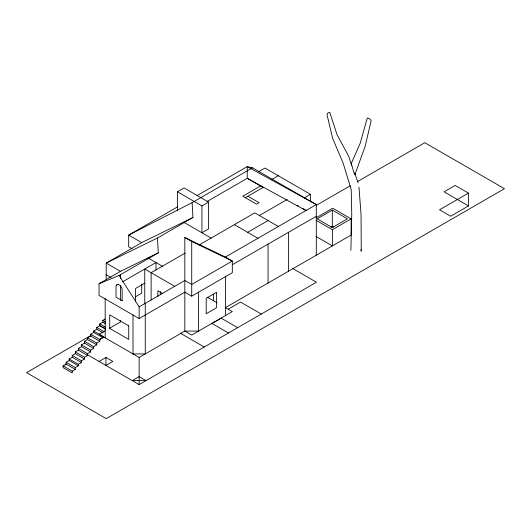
<?xml version="1.0" encoding="UTF-8"?>
<svg xmlns="http://www.w3.org/2000/svg" width="531" height="531" viewBox="0 0 531 531"><rect width="100%" height="100%" fill="white"/><g stroke="black" fill="none" stroke-linecap="round" stroke-linejoin="round"><path stroke-width="0.8" d="M351.164 163.734L360.197 143.277L367.246 118.068L369.536 118.765L371.202 120.444L365.169 146.257L354.914 174.633L353.812 172.495L351.615 164.444M350.878 250.267L351.748 214L351.223 189.587L343.112 163.024L332.598 138.279L327.01 114.616L327.946 112.93L329.764 112.373L337.039 134.668L348.734 156.346L351.655 165.241M65.054 365.268L66.123 364.027M177.427 191.777L184.065 187.947L208.57 202.092L208.57 228.934L201.933 232.77L201.933 205.928L177.427 191.777L177.427 210.834M177.427 206.937L128.668 235.094L128.668 246.769L132.113 248.76M196.988 195.647L247.247 166.628L252.457 167.823L316.303 204.581L316.303 255.172M192.122 202.65L192.945 217.504L141.684 242.607L128.668 235.094L192.122 202.65L252.457 167.823M207.037 201.521L247.247 178.31L306.221 210.721M258.604 171.752L264.989 168.068L310.429 194.3L310.429 201.753M201.933 205.928L208.57 202.092M141.684 242.607L106.2 263.097L106.2 279.744M157.461 237.994L158.278 252.849L120.497 271.348L106.2 263.097L157.461 237.994L192.945 217.504M260.847 185.784L242.78 196.218L256.566 204.176L259.115 202.703L247.884 196.218M271.991 179.352L278.264 175.728M245.335 197.691L263.077 187.45L247.247 178.31L247.247 166.628L316.303 204.581L225.423 257.05L184.828 237.516L184.828 331.078L139.135 357.463L99.051 334.318L105.178 330.786M225.423 257.05L232.312 261.033L232.312 272.708L191.724 296.145L184.828 292.169L139.135 318.547L99.051 295.409L99.051 283.727L120.497 271.348M99.051 283.727L119.09 275.47L158.278 252.849M116.316 285.439L118.406 284.238M122.634 281.795L155.981 262.54L155.981 269.994M185.279 252.995L151.129 272.708L151.129 300.068M199.344 244.877L254.78 212.871L278.616 226.637M259.374 215.526L287.198 199.457M144.751 283.176L135.558 288.479L135.558 301.688M304.137 197.937L310.429 194.3M135.299 296.889L141.684 293.198L141.684 284.092M247.632 232.326L268.055 220.538M105.403 328.968L99.748 325.702L99.748 323.937L102.815 322.164L102.815 320.359L105.211 318.972M103.12 332.877L96.755 329.2L96.755 327.435L99.815 325.662L105.477 328.928M93.688 330.972L102.881 336.276L102.881 337.749L93.688 332.446L93.688 330.972L96.755 329.2M90.628 334.211L99.815 339.521L99.815 341.327L90.628 336.023L90.628 334.211L93.688 332.446M139.135 318.547L139.135 306.872L184.828 280.487L191.724 284.463L232.312 261.033L191.724 241.499L184.828 237.516M91.133 335.36L26.55 372.643L106.2 418.627L504.45 188.697L424.8 142.713L357.35 181.655M316.449 205.271L350.175 185.804M87.562 337.789L96.755 343.092L96.755 344.865L87.562 339.561L87.562 337.789L90.628 336.023M84.502 341.327L93.688 346.63L93.688 348.402L84.502 343.092L84.502 341.327L87.562 339.561M109.359 328.37L120.497 321.939L120.497 320.286M81.435 344.865L90.628 350.168L90.628 351.94L81.435 346.63L81.435 344.865L84.502 343.092M78.376 348.402L87.562 353.706L87.562 355.478L78.376 350.168L78.376 348.402L81.435 346.63M75.309 351.94L84.502 357.244L84.502 359.016L75.309 353.706L75.309 351.94L78.376 350.168M99.377 339.435L103.651 336.973M72.249 355.478L81.435 360.781L81.435 362.554L72.249 357.244L72.249 355.478L75.309 353.706M99.815 339.521L102.881 337.749M232.525 264.63L316.303 216.263M69.183 359.016L78.376 364.319L78.376 365.793L69.183 360.489L69.183 359.016L72.249 357.244M96.755 343.092L99.815 341.327M66.123 362.255L75.309 367.565L75.309 369.37L66.123 364.067L66.123 362.255L69.183 360.489M316.051 217.856L332.731 208.225L351.15 218.858L351.15 235.054L225.423 307.641L232.312 311.624L191.724 335.061L184.828 331.078L198.614 331.078L198.614 292.169M93.688 346.63L96.755 344.865M332.306 210.084L317.153 218.832L332.306 227.587L347.466 218.832L332.306 210.084L332.306 226.279L330.932 227.076M63.056 365.832L72.249 371.136L72.249 372.908L63.056 367.605L63.056 365.832L66.123 364.067M90.628 350.168L93.688 348.402M87.562 353.706L90.628 351.94M84.502 357.244L87.562 355.478M81.435 360.781L84.502 359.016M78.376 364.319L81.435 362.554M75.309 367.565L78.376 365.793M72.249 371.136L75.309 369.37M99.051 361.438L105.948 357.463L112.837 361.438L105.948 365.421L105.948 357.463M316.091 220.285L332.386 229.691L351.15 218.858M228.383 309.102L240.543 302.079L261.285 314.053M468.528 193.078L439.522 209.791L450.686 216.236L468.528 205.942L468.428 193.098L455.14 185.425L444.069 191.817L468.528 205.942M87.157 354.575L139.135 384.583L316.43 282.22L292.807 268.58M297.181 205.218L298.595 206.041M302.849 208.491L306.387 210.535M332.306 226.279L333.687 227.076M316.091 236.481L332.386 245.886L332.386 229.691M234.357 224.659L258.192 238.426M183.726 222.257L211.126 238.074M148.116 258L162.367 266.223M207.243 297.148L217.126 302.856M174.792 286.368L144.751 269.025L144.751 303.812M237.676 327.687L221.208 318.182L212.015 323.485L228.483 332.997M162.785 293.59L157.84 290.736L157.84 296.51M106.2 274.773L111.025 277.56M180.221 333.136L204.229 346.995M102.815 320.359L105.642 321.992M102.815 322.164L105.642 323.797M99.748 323.937L105.403 327.202M96.755 327.435L103.824 331.517M119.09 275.47L139.135 306.872M354.695 173.119L358.166 182.883M360.854 249.683L361.239 251.163L361.047 214.405L358.976 187.171M354.535 173.126L354.914 174.633M288.479 232.326L288.479 271.235M268.055 244.121L268.055 283.03M225.423 276.18L225.423 315.6M213.588 294.214L213.588 300.811M191.724 241.499L191.724 296.145M160.322 291.459L160.322 294.758M145.262 303.334L145.262 353.925L133.002 353.925L133.002 315.009M139.135 357.463L139.135 384.583M120.497 274.461L120.497 278.357M120.497 285.512L120.497 300.413M105.178 298.495L105.178 337.855M216.475 292.389L206.201 298.322L206.201 313.761L216.475 307.827L216.475 292.389M139.135 376.625L132.239 380.601L146.025 380.601L139.135 376.625M122.157 300.679L116.03 297.141L116.03 286.528A4.334 2.502 60 0 1 119.09 284.762A4.334 2.502 60 0 1 122.157 290.065L122.157 300.679M128.741 325.855L109.718 314.87L109.718 328.443L128.741 339.428L128.741 325.855"/></g></svg>
